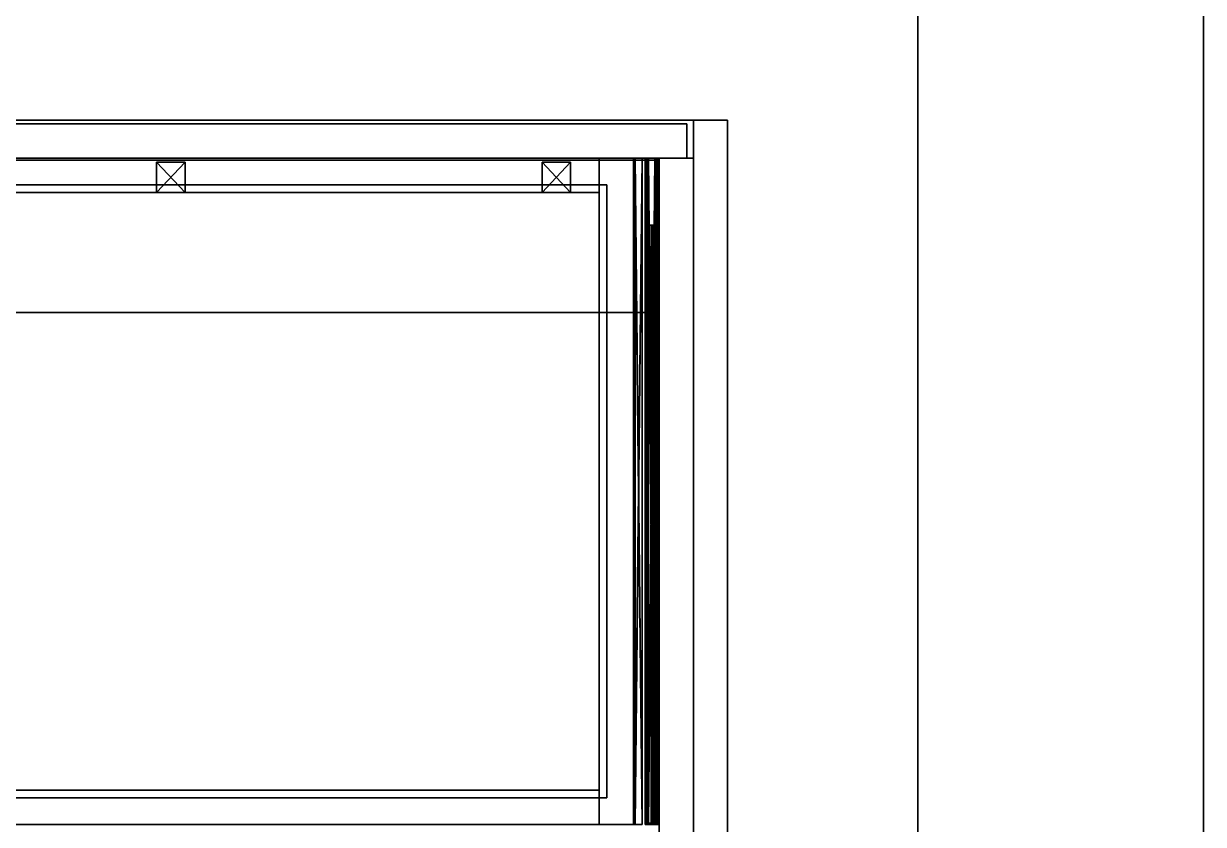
# Model space of a CAD drawing. Extents: x 0 to 4257, y -4384 to 0.
# Drawn here: x 3619 to 4239, y -4150 to -3729 of the extents above; entities that cross this region are included whole.
import ezdxf

# ---------------------------------------------------------------- set-up
doc = ezdxf.new("R2010")
doc.units = 0
for name, color, linetype in [('LAYER0', 7, 'CONTINUOUS'), ('LAYER1', 7, 'CONTINUOUS'), ('LAYER392', 7, 'CONTINUOUS'), ('LAYER410', 7, 'CONTINUOUS'), ('LAYER411', 7, 'CONTINUOUS'), ('LAYER413', 45, 'CONTINUOUS'), ('LAYER415', 45, 'CONTINUOUS'), ('LAYER416', 45, 'CONTINUOUS'), ('LAYER445', 7, 'CONTINUOUS'), ('LAYER448', 254, 'CONTINUOUS'), ('LAYER449', 7, 'CONTINUOUS'), ('LAYER450', 7, 'CONTINUOUS'), ('LAYER451', 7, 'CONTINUOUS'), ('LAYER452', 7, 'CONTINUOUS'), ('LAYER454', 253, 'CONTINUOUS'), ('LAYER456', 253, 'CONTINUOUS')]:
    doc.layers.add(name, color=color, linetype=linetype)

msp = doc.modelspace()

# ---------------------------------------------------------------- linework, layer by layer
at = {"layer": 'LAYER0'}
for points, invisible_edges in [([(0, -4366, 359), (609, -946, 359), (4239, -4366, 359), (0, -4366, 359)], 3), ([(4239, -4366, 364), (0, -946, 364), (0, -4366, 364), (4239, -4366, 364)], 1), ([(0, -946, 364), (4239, -4366, 364), (609, -946, 364), (0, -946, 364)], 3), ([(4239, -4366, 359), (609, -946, 359), (1784, -1454, 359), (4239, -4366, 359)], 7), ([(609, -946, 364), (4239, -4366, 364), (1784, -1454, 364), (609, -946, 364)], 7), ([(4239, -4366, 359), (1784, -1454, 359), (4239, -1454, 359), (4239, -4366, 359)], 1), ([(1784, -1454, 364), (4239, -4366, 364), (4239, -1454, 364), (1784, -1454, 364)], 1), ([(4239, -1454, 359), (4239, -4366, 364), (4239, -4366, 359), (4239, -1454, 359)], 1), ([(4239, -4366, 364), (4239, -1454, 359), (4239, -1454, 364), (4239, -4366, 364)], 1)]:
    msp.add_3dface(points, dxfattribs=dict(at, invisible_edges=invisible_edges))
at = {"layer": 'LAYER1'}
for points, invisible_edges in [([(4239, -4366, 364), (4089, -4216, 364), (4239, -1454, 364), (4239, -4366, 364)], 3), ([(4089, -1604, 364), (4239, -1454, 364), (4089, -4216, 364), (4089, -1604, 364)], 3), ([(4239, -4366, 2700), (4239, -3679, 2457), (4239, -1454, 2700), (4239, -4366, 2700)], 3), ([(4239, -3679, 1397), (4239, -4366, 364), (4239, -1454, 364), (4239, -3679, 1397)], 5), ([(4089, -4216, 364), (4089, -3679, 1397), (4089, -1604, 364), (4089, -4216, 364)], 3), ([(4089, -3679, 2457), (4089, -4216, 2700), (4089, -1604, 2700), (4089, -3679, 2457)], 5), ([(4089, -3679, 1397), (4089, -4216, 364), (4089, -3679, 2457), (4089, -3679, 1397)], 3), ([(4089, -4216, 2700), (4089, -3679, 2457), (4089, -4216, 364), (4089, -4216, 2700)], 3), ([(4239, -3679, 2457), (4239, -4366, 2700), (4239, -3679, 1397), (4239, -3679, 2457)], 3), ([(4239, -4366, 364), (4239, -3679, 1397), (4239, -4366, 2700), (4239, -4366, 364)], 3)]:
    msp.add_3dface(points, dxfattribs=dict(at, invisible_edges=invisible_edges))
at = {"layer": 'LAYER392', "invisible_edges": 1}
for points in [[(3953, -4180, 1145), (3953, -3800, 980), (3953, -4180, 980), (3953, -4180, 1145)], [(3953, -3800, 980), (3953, -4180, 1145), (3953, -3800, 1145), (3953, -3800, 980)], [(3971, -4180, 980), (3953, -3800, 980), (3971, -3800, 980), (3971, -4180, 980)], [(3953, -3800, 980), (3971, -4180, 980), (3953, -4180, 980), (3953, -3800, 980)], [(3971, -3800, 1145), (3953, -3800, 980), (3953, -3800, 1145), (3971, -3800, 1145)], [(3953, -3800, 980), (3971, -3800, 1145), (3971, -3800, 980), (3953, -3800, 980)], [(3953, -4180, 1145), (3971, -3800, 1145), (3953, -3800, 1145), (3953, -4180, 1145)], [(3971, -3800, 1145), (3953, -4180, 1145), (3971, -4180, 1145), (3971, -3800, 1145)], [(3971, -3800, 1145), (3971, -4180, 980), (3971, -3800, 980), (3971, -3800, 1145)], [(3971, -4180, 980), (3971, -3800, 1145), (3971, -4180, 1145), (3971, -4180, 980)]]:
    msp.add_3dface(points, dxfattribs=at)
at = {"layer": 'LAYER410', "invisible_edges": 1}
for points in [[(3325, -4180, 981), (3953, -3800, 981), (3953, -4180, 981), (3325, -4180, 981)], [(3953, -3800, 981), (3325, -4180, 981), (3325, -3800, 981), (3953, -3800, 981)], [(3325, -3800, 999), (3953, -3800, 981), (3325, -3800, 981), (3325, -3800, 999)], [(3953, -3800, 981), (3325, -3800, 999), (3953, -3800, 999), (3953, -3800, 981)], [(3325, -3800, 999), (3953, -4180, 999), (3953, -3800, 999), (3325, -3800, 999)], [(3953, -4180, 999), (3325, -3800, 999), (3325, -4180, 999), (3953, -4180, 999)], [(3953, -4180, 999), (3953, -3800, 981), (3953, -3800, 999), (3953, -4180, 999)], [(3953, -3800, 981), (3953, -4180, 999), (3953, -4180, 981), (3953, -3800, 981)]]:
    msp.add_3dface(points, dxfattribs=at)
at = {"layer": 'LAYER411', "invisible_edges": 1}
for points in [[(3325, -3881, 1126.5), (3953, -3801, 1126.5), (3953, -3881, 1126.5), (3325, -3881, 1126.5)], [(3953, -3801, 1126.5), (3325, -3881, 1126.5), (3325, -3801, 1126.5), (3953, -3801, 1126.5)], [(3325, -3801, 1144.5), (3953, -3801, 1126.5), (3325, -3801, 1126.5), (3325, -3801, 1144.5)], [(3953, -3801, 1126.5), (3325, -3801, 1144.5), (3953, -3801, 1144.5), (3953, -3801, 1126.5)], [(3325, -3801, 1144.5), (3953, -3881, 1144.5), (3953, -3801, 1144.5), (3325, -3801, 1144.5)], [(3953, -3881, 1144.5), (3325, -3801, 1144.5), (3325, -3881, 1144.5), (3953, -3881, 1144.5)], [(3953, -3881, 1144.5), (3953, -3801, 1126.5), (3953, -3801, 1144.5), (3953, -3881, 1144.5)], [(3953, -3801, 1126.5), (3953, -3881, 1144.5), (3953, -3881, 1126.5), (3953, -3801, 1126.5)], [(3953, -3881, 1144.5), (3325, -3881, 1126.5), (3953, -3881, 1126.5), (3953, -3881, 1144.5)], [(3325, -3881, 1126.5), (3953, -3881, 1144.5), (3325, -3881, 1144.5), (3325, -3881, 1126.5)]]:
    msp.add_3dface(points, dxfattribs=at)
at = {"layer": 'LAYER413', "invisible_edges": 1}
for points in [[(3310.5, -3782, 1142), (3967.5, -3782, 962), (3310.5, -3782, 962), (3310.5, -3782, 1142)], [(3967.5, -3782, 962), (3310.5, -3782, 1142), (3967.5, -3782, 1142), (3967.5, -3782, 962)], [(3310.5, -3800, 962), (3967.5, -3782, 962), (3967.5, -3800, 962), (3310.5, -3800, 962)], [(3967.5, -3782, 962), (3310.5, -3800, 962), (3310.5, -3782, 962), (3967.5, -3782, 962)], [(3310.5, -3782, 1142), (3967.5, -3800, 1142), (3967.5, -3782, 1142), (3310.5, -3782, 1142)], [(3967.5, -3800, 1142), (3310.5, -3782, 1142), (3310.5, -3800, 1142), (3967.5, -3800, 1142)], [(3967.5, -3800, 1142), (3967.5, -3782, 962), (3967.5, -3782, 1142), (3967.5, -3800, 1142)], [(3967.5, -3782, 962), (3967.5, -3800, 1142), (3967.5, -3800, 962), (3967.5, -3782, 962)], [(3967.5, -3800, 1142), (3310.5, -3800, 962), (3967.5, -3800, 962), (3967.5, -3800, 1142)], [(3310.5, -3800, 962), (3967.5, -3800, 1142), (3310.5, -3800, 1142), (3310.5, -3800, 962)]]:
    msp.add_3dface(points, dxfattribs=at)
at = {"layer": 'LAYER415', "invisible_edges": 1}
for points in [[(3971, -4180, 1145), (3971, -3780, 962), (3971, -4180, 962), (3971, -4180, 1145)], [(3971, -3780, 962), (3971, -4180, 1145), (3971, -3780, 1145), (3971, -3780, 962)], [(3989, -4180, 962), (3971, -3780, 962), (3989, -3780, 962), (3989, -4180, 962)], [(3971, -3780, 962), (3989, -4180, 962), (3971, -4180, 962), (3971, -3780, 962)], [(3989, -3780, 1145), (3971, -3780, 962), (3971, -3780, 1145), (3989, -3780, 1145)], [(3971, -3780, 962), (3989, -3780, 1145), (3989, -3780, 962), (3971, -3780, 962)], [(3971, -4180, 1145), (3989, -3780, 1145), (3971, -3780, 1145), (3971, -4180, 1145)], [(3989, -3780, 1145), (3971, -4180, 1145), (3989, -4180, 1145), (3989, -3780, 1145)], [(3989, -3780, 1145), (3989, -4180, 962), (3989, -3780, 962), (3989, -3780, 1145)], [(3989, -4180, 962), (3989, -3780, 1145), (3989, -4180, 1145), (3989, -4180, 962)]]:
    msp.add_3dface(points, dxfattribs=at)
at = {"layer": 'LAYER416', "invisible_edges": 1}
for points in [[(3288, -4180, 1145), (3989, -3780, 1145), (3989, -4180, 1145), (3288, -4180, 1145)], [(3989, -3780, 1145), (3288, -4180, 1145), (3288, -3780, 1145), (3989, -3780, 1145)], [(3288, -3780, 1163), (3989, -3780, 1145), (3288, -3780, 1145), (3288, -3780, 1163)], [(3989, -3780, 1145), (3288, -3780, 1163), (3989, -3780, 1163), (3989, -3780, 1145)], [(3288, -3780, 1163), (3989, -4180, 1163), (3989, -3780, 1163), (3288, -3780, 1163)], [(3989, -4180, 1163), (3288, -3780, 1163), (3288, -4180, 1163), (3989, -4180, 1163)], [(3989, -4180, 1163), (3989, -3780, 1145), (3989, -3780, 1163), (3989, -4180, 1163)], [(3989, -3780, 1145), (3989, -4180, 1163), (3989, -4180, 1145), (3989, -3780, 1145)]]:
    msp.add_3dface(points, dxfattribs=at)
at = {"layer": 'LAYER445', "invisible_edges": 1}
for points in [[(3921.5, -3800, 1105), (3921.5, -4150, 1005), (3921.5, -4150, 1105), (3921.5, -3800, 1105)], [(3921.5, -4150, 1005), (3921.5, -3800, 1105), (3921.5, -3800, 1005), (3921.5, -4150, 1005)], [(3939.5, -3800, 1005), (3921.5, -4150, 1005), (3921.5, -3800, 1005), (3939.5, -3800, 1005)], [(3921.5, -4150, 1005), (3939.5, -3800, 1005), (3939.5, -4150, 1005), (3921.5, -4150, 1005)], [(3921.5, -3800, 1105), (3939.5, -3800, 1005), (3921.5, -3800, 1005), (3921.5, -3800, 1105)], [(3939.5, -3800, 1005), (3921.5, -3800, 1105), (3939.5, -3800, 1105), (3939.5, -3800, 1005)], [(3939.5, -4150, 1105), (3921.5, -3800, 1105), (3921.5, -4150, 1105), (3939.5, -4150, 1105)], [(3921.5, -3800, 1105), (3939.5, -4150, 1105), (3939.5, -3800, 1105), (3921.5, -3800, 1105)], [(3939.5, -3800, 1005), (3939.5, -4150, 1105), (3939.5, -4150, 1005), (3939.5, -3800, 1005)], [(3939.5, -4150, 1105), (3939.5, -3800, 1005), (3939.5, -3800, 1105), (3939.5, -4150, 1105)]]:
    msp.add_3dface(points, dxfattribs=at)
at = {"layer": 'LAYER448'}
for points in [[(3939.55, -3800, 1065.7), (3939.55, -4150, 1065.7), (3939.75, -4150, 1066.26), (3939.55, -3800, 1065.7)], [(3939.55, -3800, 1065.7), (3939.75, -4150, 1066.26), (3939.75, -3800, 1066.26), (3939.55, -3800, 1065.7)], [(3939.75, -3800, 1043.26), (3939.75, -4150, 1043.26), (3939.55, -4150, 1043.81), (3939.75, -3800, 1043.26)], [(3939.75, -3800, 1043.26), (3939.55, -4150, 1043.81), (3939.55, -3800, 1043.81), (3939.75, -3800, 1043.26)], [(3939.55, -3800, 1065.7), (3939.55, -3800, 1043.81), (3939.55, -4150, 1043.81), (3939.55, -3800, 1065.7)], [(3939.55, -3800, 1065.7), (3939.55, -4150, 1043.81), (3939.55, -4150, 1065.7), (3939.55, -3800, 1065.7)], [(3939.75, -3800, 1066.26), (3939.75, -4150, 1066.26), (3940.23, -4150, 1066.5), (3939.75, -3800, 1066.26)], [(3939.75, -3800, 1066.26), (3940.23, -4150, 1066.5), (3940.23, -3800, 1066.5), (3939.75, -3800, 1066.26)], [(3940.23, -3800, 1043.02), (3940.23, -4150, 1043.02), (3939.75, -4150, 1043.26), (3940.23, -3800, 1043.02)], [(3940.23, -3800, 1043.02), (3939.75, -4150, 1043.26), (3939.75, -3800, 1043.26), (3940.23, -3800, 1043.02)], [(3944.05, -3800, 1066.5), (3940.23, -3800, 1066.5), (3940.23, -4150, 1066.5), (3944.05, -3800, 1066.5)], [(3944.05, -3800, 1066.5), (3940.23, -4150, 1066.5), (3944.05, -4150, 1066.5), (3944.05, -3800, 1066.5)], [(3940.23, -3800, 1043.02), (3944.05, -3800, 1043.02), (3944.05, -4150, 1043.02), (3940.23, -3800, 1043.02)], [(3940.23, -3800, 1043.02), (3944.05, -4150, 1043.02), (3940.23, -4150, 1043.02), (3940.23, -3800, 1043.02)], [(3940.44, -3800, 1065.47), (3944.05, -3800, 1065.47), (3944.05, -4150, 1065.47), (3940.44, -3800, 1065.47)], [(3940.44, -3800, 1065.47), (3944.05, -4150, 1065.47), (3940.44, -4150, 1065.47), (3940.44, -3800, 1065.47)], [(3940.44, -3800, 1044.06), (3940.44, -3800, 1065.47), (3940.44, -4150, 1065.47), (3940.44, -3800, 1044.06)], [(3940.44, -3800, 1044.06), (3940.44, -4150, 1065.47), (3940.44, -4150, 1044.06), (3940.44, -3800, 1044.06)], [(3944.05, -3800, 1044.06), (3940.44, -3800, 1044.06), (3940.44, -4150, 1044.06), (3944.05, -3800, 1044.06)], [(3944.05, -3800, 1044.06), (3940.44, -4150, 1044.06), (3944.05, -4150, 1044.06), (3944.05, -3800, 1044.06)], [(3944.05, -3800, 1065.47), (3944.05, -3800, 1066.5), (3944.05, -4150, 1066.5), (3944.05, -3800, 1065.47)], [(3944.05, -3800, 1065.47), (3944.05, -4150, 1066.5), (3944.05, -4150, 1065.47), (3944.05, -3800, 1065.47)], [(3944.05, -3800, 1043.02), (3944.05, -3800, 1044.06), (3944.05, -4150, 1044.06), (3944.05, -3800, 1043.02)], [(3944.05, -3800, 1043.02), (3944.05, -4150, 1044.06), (3944.05, -4150, 1043.02), (3944.05, -3800, 1043.02)]]:
    msp.add_3dface(points, dxfattribs=at)
at = {"layer": 'LAYER449'}
for points in [[(3946.22, -4149.99, 1080.85), (3946.22, -3800, 1080.85), (3945.69, -3800, 1079.3), (3946.22, -4149.99, 1080.85)], [(3946.22, -4149.99, 1080.85), (3945.69, -3800, 1079.3), (3945.69, -4149.99, 1079.3), (3946.22, -4149.99, 1080.85)], [(3945.69, -3800, 1079.3), (3945.69, -3800, 1076), (3945.69, -4149.99, 1076), (3945.69, -3800, 1079.3)], [(3945.69, -3800, 1079.3), (3945.69, -4149.99, 1076), (3945.69, -4149.99, 1079.3), (3945.69, -3800, 1079.3)], [(3945.69, -3800, 1076), (3946.59, -3800, 1076), (3946.59, -4149.99, 1076), (3945.69, -3800, 1076)], [(3945.69, -3800, 1076), (3946.59, -4149.99, 1076), (3945.69, -4149.99, 1076), (3945.69, -3800, 1076)], [(3946.59, -3800, 1040.9), (3945.69, -3800, 1040.9), (3945.69, -4149.99, 1040.9), (3946.59, -3800, 1040.9)], [(3946.59, -3800, 1040.9), (3945.69, -4149.99, 1040.9), (3946.59, -4149.99, 1040.9), (3946.59, -3800, 1040.9)], [(3945.69, -3800, 1040.9), (3945.69, -3800, 1038.7), (3945.69, -4149.99, 1038.7), (3945.69, -3800, 1040.9)], [(3945.69, -3800, 1040.9), (3945.69, -4149.99, 1038.7), (3945.69, -4149.99, 1040.9), (3945.69, -3800, 1040.9)], [(3945.69, -4149.99, 1038.7), (3945.69, -3800, 1038.7), (3946.22, -3800, 1037.14), (3945.69, -4149.99, 1038.7)], [(3945.69, -4149.99, 1038.7), (3946.22, -3800, 1037.14), (3946.22, -4149.99, 1037.14), (3945.69, -4149.99, 1038.7)], [(3946.22, -4149.99, 1080.85), (3945.69, -3800, 1079.3), (3946.22, -3800, 1080.85), (3946.22, -4149.99, 1080.85)], [(3945.69, -3800, 1079.3), (3945.69, -4149.99, 1076), (3945.69, -3800, 1076), (3945.69, -3800, 1079.3)], [(3945.69, -3800, 1076), (3946.59, -4149.99, 1076), (3946.59, -3800, 1076), (3945.69, -3800, 1076)], [(3945.69, -3800, 1079.3), (3945.69, -4149.99, 1079.3), (3945.69, -4149.99, 1076), (3945.69, -3800, 1079.3)], [(3946.22, -4149.99, 1080.85), (3945.69, -4149.99, 1079.3), (3945.69, -3800, 1079.3), (3946.22, -4149.99, 1080.85)], [(3945.69, -3800, 1076), (3945.69, -4149.99, 1076), (3946.59, -4149.99, 1076), (3945.69, -3800, 1076)], [(3945.69, -3800, 1040.9), (3945.69, -4149.99, 1040.9), (3945.69, -4149.99, 1038.7), (3945.69, -3800, 1040.9)], [(3945.69, -3800, 1040.9), (3945.69, -4149.99, 1038.7), (3945.69, -3800, 1038.7), (3945.69, -3800, 1040.9)], [(3946.59, -3800, 1040.9), (3945.69, -4149.99, 1040.9), (3945.69, -3800, 1040.9), (3946.59, -3800, 1040.9)], [(3946.59, -3800, 1040.9), (3946.59, -4149.99, 1040.9), (3945.69, -4149.99, 1040.9), (3946.59, -3800, 1040.9)], [(3945.69, -4149.99, 1038.7), (3946.22, -4149.99, 1037.14), (3946.22, -3800, 1037.14), (3945.69, -4149.99, 1038.7)], [(3945.69, -4149.99, 1038.7), (3946.22, -3800, 1037.14), (3945.69, -3800, 1038.7), (3945.69, -4149.99, 1038.7)], [(3947.48, -3800, 1081.5), (3946.22, -3800, 1080.85), (3946.22, -4149.99, 1080.85), (3947.48, -3800, 1081.5)], [(3947.48, -3800, 1081.5), (3946.22, -4149.99, 1080.85), (3947.48, -4149.99, 1081.5), (3947.48, -3800, 1081.5)], [(3946.22, -4149.99, 1037.14), (3946.22, -3800, 1037.14), (3947.48, -3800, 1036.5), (3946.22, -4149.99, 1037.14)], [(3946.22, -4149.99, 1037.14), (3947.48, -3800, 1036.5), (3947.48, -4149.99, 1036.5), (3946.22, -4149.99, 1037.14)], [(3947.48, -3800, 1081.5), (3946.22, -4149.99, 1080.85), (3946.22, -3800, 1080.85), (3947.48, -3800, 1081.5)], [(3947.48, -3800, 1081.5), (3947.48, -4149.99, 1081.5), (3946.22, -4149.99, 1080.85), (3947.48, -3800, 1081.5)], [(3946.22, -4149.99, 1037.14), (3947.48, -4149.99, 1036.5), (3947.48, -3800, 1036.5), (3946.22, -4149.99, 1037.14)], [(3946.22, -4149.99, 1037.14), (3947.48, -3800, 1036.5), (3946.22, -3800, 1037.14), (3946.22, -4149.99, 1037.14)], [(3946.59, -3800, 1076), (3946.59, -3800, 1079.3), (3946.59, -4149.99, 1079.3), (3946.59, -3800, 1076)], [(3946.59, -3800, 1076), (3946.59, -4149.99, 1079.3), (3946.59, -4149.99, 1076), (3946.59, -3800, 1076)], [(3946.85, -3800, 1080.08), (3946.85, -4149.99, 1080.08), (3946.59, -4149.99, 1079.3), (3946.85, -3800, 1080.08)], [(3946.85, -3800, 1080.08), (3946.59, -4149.99, 1079.3), (3946.59, -3800, 1079.3), (3946.85, -3800, 1080.08)], [(3946.59, -3800, 1038.7), (3946.59, -3800, 1040.9), (3946.59, -4149.99, 1040.9), (3946.59, -3800, 1038.7)], [(3946.59, -3800, 1038.7), (3946.59, -4149.99, 1040.9), (3946.59, -4149.99, 1038.7), (3946.59, -3800, 1038.7)], [(3946.59, -3800, 1038.7), (3946.59, -4149.99, 1038.7), (3946.85, -4149.99, 1037.92), (3946.59, -3800, 1038.7)], [(3946.59, -3800, 1038.7), (3946.85, -4149.99, 1037.92), (3946.85, -3800, 1037.92), (3946.59, -3800, 1038.7)], [(3946.85, -3800, 1080.08), (3946.59, -3800, 1079.3), (3946.59, -4149.99, 1079.3), (3946.85, -3800, 1080.08)], [(3946.59, -3800, 1076), (3946.59, -4149.99, 1079.3), (3946.59, -3800, 1079.3), (3946.59, -3800, 1076)], [(3946.59, -3800, 1038.7), (3946.59, -4149.99, 1040.9), (3946.59, -3800, 1040.9), (3946.59, -3800, 1038.7)], [(3946.59, -3800, 1038.7), (3946.85, -3800, 1037.92), (3946.85, -4149.99, 1037.92), (3946.59, -3800, 1038.7)], [(3946.59, -3800, 1038.7), (3946.59, -4149.99, 1038.7), (3946.59, -4149.99, 1040.9), (3946.59, -3800, 1038.7)], [(3946.59, -3800, 1038.7), (3946.85, -4149.99, 1037.92), (3946.59, -4149.99, 1038.7), (3946.59, -3800, 1038.7)], [(3946.59, -3800, 1076), (3946.59, -4149.99, 1076), (3946.59, -4149.99, 1079.3), (3946.59, -3800, 1076)], [(3946.85, -3800, 1080.08), (3946.59, -4149.99, 1079.3), (3946.85, -4149.99, 1080.08), (3946.85, -3800, 1080.08)], [(3947.48, -3800, 1080.4), (3947.48, -4149.99, 1080.4), (3946.85, -4149.99, 1080.08), (3947.48, -3800, 1080.4)], [(3947.48, -3800, 1080.4), (3946.85, -4149.99, 1080.08), (3946.85, -3800, 1080.08), (3947.48, -3800, 1080.4)], [(3946.85, -3800, 1037.92), (3946.85, -4149.99, 1037.92), (3947.48, -4149.99, 1037.6), (3946.85, -3800, 1037.92)], [(3946.85, -3800, 1037.92), (3947.48, -4149.99, 1037.6), (3947.48, -3800, 1037.6), (3946.85, -3800, 1037.92)], [(3947.48, -3800, 1080.4), (3946.85, -3800, 1080.08), (3946.85, -4149.99, 1080.08), (3947.48, -3800, 1080.4)], [(3946.85, -3800, 1037.92), (3947.48, -3800, 1037.6), (3947.48, -4149.99, 1037.6), (3946.85, -3800, 1037.92)], [(3946.85, -3800, 1037.92), (3947.48, -4149.99, 1037.6), (3946.85, -4149.99, 1037.92), (3946.85, -3800, 1037.92)], [(3947.48, -3800, 1080.4), (3946.85, -4149.99, 1080.08), (3947.48, -4149.99, 1080.4), (3947.48, -3800, 1080.4)], [(3950.7, -3800, 1081.5), (3947.48, -3800, 1081.5), (3947.48, -4149.99, 1081.5), (3950.7, -3800, 1081.5)], [(3950.7, -3800, 1081.5), (3947.48, -4149.99, 1081.5), (3950.7, -4149.99, 1081.5), (3950.7, -3800, 1081.5)], [(3947.48, -3800, 1080.4), (3950.7, -3800, 1080.4), (3950.7, -4149.99, 1080.4), (3947.48, -3800, 1080.4)], [(3947.48, -3800, 1080.4), (3950.7, -4149.99, 1080.4), (3947.48, -4149.99, 1080.4), (3947.48, -3800, 1080.4)], [(3947.48, -3800, 1036.5), (3950.7, -3800, 1036.5), (3950.7, -4149.99, 1036.5), (3947.48, -3800, 1036.5)], [(3947.48, -3800, 1036.5), (3950.7, -4149.99, 1036.5), (3947.48, -4149.99, 1036.5), (3947.48, -3800, 1036.5)], [(3950.7, -3800, 1037.6), (3947.48, -3800, 1037.6), (3947.48, -4149.99, 1037.6), (3950.7, -3800, 1037.6)], [(3950.7, -3800, 1037.6), (3947.48, -4149.99, 1037.6), (3950.7, -4149.99, 1037.6), (3950.7, -3800, 1037.6)], [(3947.48, -3800, 1080.4), (3950.7, -4149.99, 1080.4), (3950.7, -3800, 1080.4), (3947.48, -3800, 1080.4)], [(3950.7, -3800, 1081.5), (3947.48, -4149.99, 1081.5), (3947.48, -3800, 1081.5), (3950.7, -3800, 1081.5)], [(3950.7, -3800, 1081.5), (3950.7, -4149.99, 1081.5), (3947.48, -4149.99, 1081.5), (3950.7, -3800, 1081.5)], [(3947.48, -3800, 1080.4), (3947.48, -4149.99, 1080.4), (3950.7, -4149.99, 1080.4), (3947.48, -3800, 1080.4)], [(3947.48, -3800, 1036.5), (3950.7, -4149.99, 1036.5), (3950.7, -3800, 1036.5), (3947.48, -3800, 1036.5)], [(3947.48, -3800, 1036.5), (3947.48, -4149.99, 1036.5), (3950.7, -4149.99, 1036.5), (3947.48, -3800, 1036.5)], [(3950.7, -3800, 1037.6), (3950.7, -4149.99, 1037.6), (3947.48, -4149.99, 1037.6), (3950.7, -3800, 1037.6)], [(3950.7, -3800, 1037.6), (3947.48, -4149.99, 1037.6), (3947.48, -3800, 1037.6), (3950.7, -3800, 1037.6)], [(3951.97, -4149.99, 1080.85), (3951.97, -3800, 1080.85), (3950.7, -3800, 1081.5), (3951.97, -4149.99, 1080.85)], [(3951.97, -4149.99, 1080.85), (3950.7, -3800, 1081.5), (3950.7, -4149.99, 1081.5), (3951.97, -4149.99, 1080.85)], [(3951.34, -3800, 1080.08), (3951.34, -4149.99, 1080.08), (3950.7, -4149.99, 1080.4), (3951.34, -3800, 1080.08)], [(3951.34, -3800, 1080.08), (3950.7, -4149.99, 1080.4), (3950.7, -3800, 1080.4), (3951.34, -3800, 1080.08)], [(3950.7, -4149.99, 1036.5), (3950.7, -3800, 1036.5), (3951.97, -3800, 1037.14), (3950.7, -4149.99, 1036.5)], [(3950.7, -4149.99, 1036.5), (3951.97, -3800, 1037.14), (3951.97, -4149.99, 1037.14), (3950.7, -4149.99, 1036.5)], [(3951.34, -3800, 1037.92), (3950.7, -3800, 1037.6), (3950.7, -4149.99, 1037.6), (3951.34, -3800, 1037.92)], [(3951.34, -3800, 1037.92), (3950.7, -4149.99, 1037.6), (3951.34, -4149.99, 1037.92), (3951.34, -3800, 1037.92)], [(3951.34, -3800, 1080.08), (3950.7, -3800, 1080.4), (3950.7, -4149.99, 1080.4), (3951.34, -3800, 1080.08)], [(3951.97, -4149.99, 1080.85), (3950.7, -4149.99, 1081.5), (3950.7, -3800, 1081.5), (3951.97, -4149.99, 1080.85)], [(3951.97, -4149.99, 1080.85), (3950.7, -3800, 1081.5), (3951.97, -3800, 1080.85), (3951.97, -4149.99, 1080.85)], [(3951.34, -3800, 1080.08), (3950.7, -4149.99, 1080.4), (3951.34, -4149.99, 1080.08), (3951.34, -3800, 1080.08)], [(3950.7, -4149.99, 1036.5), (3951.97, -3800, 1037.14), (3950.7, -3800, 1036.5), (3950.7, -4149.99, 1036.5)], [(3950.7, -4149.99, 1036.5), (3951.97, -4149.99, 1037.14), (3951.97, -3800, 1037.14), (3950.7, -4149.99, 1036.5)], [(3951.34, -3800, 1037.92), (3950.7, -4149.99, 1037.6), (3950.7, -3800, 1037.6), (3951.34, -3800, 1037.92)], [(3951.34, -3800, 1037.92), (3951.34, -4149.99, 1037.92), (3950.7, -4149.99, 1037.6), (3951.34, -3800, 1037.92)], [(3951.59, -3800, 1079.3), (3951.59, -4149.99, 1079.3), (3951.34, -4149.99, 1080.08), (3951.59, -3800, 1079.3)], [(3951.59, -3800, 1079.3), (3951.34, -4149.99, 1080.08), (3951.34, -3800, 1080.08), (3951.59, -3800, 1079.3)], [(3951.34, -3800, 1037.92), (3951.34, -4149.99, 1037.92), (3951.59, -4149.99, 1038.7), (3951.34, -3800, 1037.92)], [(3951.34, -3800, 1037.92), (3951.59, -4149.99, 1038.7), (3951.59, -3800, 1038.7), (3951.34, -3800, 1037.92)], [(3951.59, -3800, 1079.3), (3951.34, -3800, 1080.08), (3951.34, -4149.99, 1080.08), (3951.59, -3800, 1079.3)], [(3951.59, -3800, 1079.3), (3951.34, -4149.99, 1080.08), (3951.59, -4149.99, 1079.3), (3951.59, -3800, 1079.3)], [(3951.34, -3800, 1037.92), (3951.59, -3800, 1038.7), (3951.59, -4149.99, 1038.7), (3951.34, -3800, 1037.92)], [(3951.34, -3800, 1037.92), (3951.59, -4149.99, 1038.7), (3951.34, -4149.99, 1037.92), (3951.34, -3800, 1037.92)], [(3951.59, -3800, 1079.3), (3951.59, -3800, 1038.7), (3951.59, -4149.99, 1038.7), (3951.59, -3800, 1079.3)], [(3951.59, -3800, 1079.3), (3951.59, -4149.99, 1038.7), (3951.59, -4149.99, 1079.3), (3951.59, -3800, 1079.3)], [(3951.59, -3800, 1079.3), (3951.59, -4149.99, 1038.7), (3951.59, -3800, 1038.7), (3951.59, -3800, 1079.3)], [(3951.59, -3800, 1079.3), (3951.59, -4149.99, 1079.3), (3951.59, -4149.99, 1038.7), (3951.59, -3800, 1079.3)], [(3952.5, -4149.99, 1079.3), (3952.5, -3800, 1079.3), (3951.97, -3800, 1080.85), (3952.5, -4149.99, 1079.3)], [(3952.5, -4149.99, 1079.3), (3951.97, -3800, 1080.85), (3951.97, -4149.99, 1080.85), (3952.5, -4149.99, 1079.3)], [(3951.97, -4149.99, 1037.14), (3951.97, -3800, 1037.14), (3952.5, -3800, 1038.7), (3951.97, -4149.99, 1037.14)], [(3951.97, -4149.99, 1037.14), (3952.5, -3800, 1038.7), (3952.5, -4149.99, 1038.7), (3951.97, -4149.99, 1037.14)], [(3952.5, -4149.99, 1079.3), (3951.97, -3800, 1080.85), (3952.5, -3800, 1079.3), (3952.5, -4149.99, 1079.3)], [(3952.5, -4149.99, 1079.3), (3951.97, -4149.99, 1080.85), (3951.97, -3800, 1080.85), (3952.5, -4149.99, 1079.3)], [(3951.97, -4149.99, 1037.14), (3952.5, -4149.99, 1038.7), (3952.5, -3800, 1038.7), (3951.97, -4149.99, 1037.14)], [(3951.97, -4149.99, 1037.14), (3952.5, -3800, 1038.7), (3951.97, -3800, 1037.14), (3951.97, -4149.99, 1037.14)], [(3952.5, -3800, 1038.7), (3952.5, -3800, 1079.3), (3952.5, -4149.99, 1079.3), (3952.5, -3800, 1038.7)], [(3952.5, -3800, 1038.7), (3952.5, -4149.99, 1079.3), (3952.5, -4149.99, 1038.7), (3952.5, -3800, 1038.7)], [(3952.5, -3800, 1038.7), (3952.5, -4149.99, 1079.3), (3952.5, -3800, 1079.3), (3952.5, -3800, 1038.7)], [(3952.5, -3800, 1038.7), (3952.5, -4149.99, 1038.7), (3952.5, -4149.99, 1079.3), (3952.5, -3800, 1038.7)], [(3950.01, -4149.34, 1067.3), (3950.01, -3835.16, 1067.3), (3947.47, -3835.16, 1066.9), (3950.01, -4149.34, 1067.3)], [(3950.01, -4149.34, 1067.3), (3947.47, -3835.16, 1066.9), (3947.47, -4149.34, 1066.9), (3950.01, -4149.34, 1067.3)], [(3947.47, -4149.34, 1066.9), (3947.47, -3835.16, 1066.9), (3947.53, -3835.16, 1065.87), (3947.47, -4149.34, 1066.9)], [(3947.47, -4149.34, 1066.9), (3947.53, -3835.16, 1065.87), (3947.53, -4149.34, 1065.87), (3947.47, -4149.34, 1066.9)], [(3947.53, -4149.34, 1041.72), (3947.53, -3835.16, 1041.72), (3947.47, -3835.16, 1040.69), (3947.53, -4149.34, 1041.72)], [(3947.53, -4149.34, 1041.72), (3947.47, -3835.16, 1040.69), (3947.47, -4149.34, 1040.69), (3947.53, -4149.34, 1041.72)], [(3947.47, -4149.34, 1040.69), (3947.47, -3835.16, 1040.69), (3950.01, -3835.16, 1040.29), (3947.47, -4149.34, 1040.69)], [(3947.47, -4149.34, 1040.69), (3950.01, -3835.16, 1040.29), (3950.01, -4149.34, 1040.29), (3947.47, -4149.34, 1040.69)], [(3950.01, -4149.34, 1067.3), (3947.47, -3835.16, 1066.9), (3950.01, -3835.16, 1067.3), (3950.01, -4149.34, 1067.3)], [(3947.47, -4149.34, 1066.9), (3947.53, -3835.16, 1065.87), (3947.47, -3835.16, 1066.9), (3947.47, -4149.34, 1066.9)], [(3947.47, -4149.34, 1040.69), (3950.01, -3835.16, 1040.29), (3947.47, -3835.16, 1040.69), (3947.47, -4149.34, 1040.69)], [(3947.53, -4149.34, 1041.72), (3947.47, -3835.16, 1040.69), (3947.53, -3835.16, 1041.72), (3947.53, -4149.34, 1041.72)], [(3950.01, -4149.34, 1067.3), (3947.47, -4149.34, 1066.9), (3947.47, -3835.16, 1066.9), (3950.01, -4149.34, 1067.3)], [(3947.47, -4149.34, 1066.9), (3947.53, -4149.34, 1065.87), (3947.53, -3835.16, 1065.87), (3947.47, -4149.34, 1066.9)], [(3947.47, -4149.34, 1040.69), (3950.01, -4149.34, 1040.29), (3950.01, -3835.16, 1040.29), (3947.47, -4149.34, 1040.69)], [(3947.53, -4149.34, 1041.72), (3947.47, -4149.34, 1040.69), (3947.47, -3835.16, 1040.69), (3947.53, -4149.34, 1041.72)], [(3947.53, -4149.34, 1065.87), (3947.53, -3835.16, 1065.87), (3950.03, -3835.16, 1066.26), (3947.53, -4149.34, 1065.87)], [(3947.53, -4149.34, 1065.87), (3950.03, -3835.16, 1066.26), (3950.03, -4149.34, 1066.26), (3947.53, -4149.34, 1065.87)], [(3950.07, -4149.34, 1041.33), (3950.07, -3835.16, 1041.33), (3947.53, -3835.16, 1041.72), (3950.07, -4149.34, 1041.33)], [(3950.07, -4149.34, 1041.33), (3947.53, -3835.16, 1041.72), (3947.53, -4149.34, 1041.72), (3950.07, -4149.34, 1041.33)], [(3947.53, -4149.34, 1065.87), (3950.03, -3835.16, 1066.26), (3947.53, -3835.16, 1065.87), (3947.53, -4149.34, 1065.87)], [(3950.07, -4149.34, 1041.33), (3947.53, -3835.16, 1041.72), (3950.07, -3835.16, 1041.33), (3950.07, -4149.34, 1041.33)], [(3947.53, -4149.34, 1065.87), (3950.03, -4149.34, 1066.26), (3950.03, -3835.16, 1066.26), (3947.53, -4149.34, 1065.87)], [(3950.07, -4149.34, 1041.33), (3947.53, -4149.34, 1041.72), (3947.53, -3835.16, 1041.72), (3950.07, -4149.34, 1041.33)], [(3949.16, -4149.34, 1054.62), (3949.16, -3835.16, 1054.62), (3948.77, -3835.16, 1053.15), (3949.16, -4149.34, 1054.62)], [(3949.16, -4149.34, 1054.62), (3948.77, -3835.16, 1053.15), (3948.77, -4149.34, 1053.15), (3949.16, -4149.34, 1054.62)], [(3948.77, -4149.34, 1047.28), (3948.77, -4149.34, 1053.15), (3948.77, -3835.16, 1053.15), (3948.77, -4149.34, 1047.28)], [(3948.77, -4149.34, 1047.28), (3948.77, -3835.16, 1053.15), (3948.77, -3835.16, 1047.28), (3948.77, -4149.34, 1047.28)], [(3948.77, -4149.34, 1047.28), (3948.77, -3835.16, 1047.28), (3949.16, -3835.16, 1045.82), (3948.77, -4149.34, 1047.28)], [(3948.77, -4149.34, 1047.28), (3949.16, -3835.16, 1045.82), (3949.16, -4149.34, 1045.82), (3948.77, -4149.34, 1047.28)], [(3949.16, -4149.34, 1054.62), (3948.77, -3835.16, 1053.15), (3949.16, -3835.16, 1054.62), (3949.16, -4149.34, 1054.62)], [(3948.77, -4149.34, 1047.28), (3948.77, -3835.16, 1047.28), (3948.77, -3835.16, 1053.15), (3948.77, -4149.34, 1047.28)], [(3948.77, -4149.34, 1047.28), (3949.16, -3835.16, 1045.82), (3948.77, -3835.16, 1047.28), (3948.77, -4149.34, 1047.28)], [(3948.77, -4149.34, 1047.28), (3948.77, -3835.16, 1053.15), (3948.77, -4149.34, 1053.15), (3948.77, -4149.34, 1047.28)], [(3949.16, -4149.34, 1054.62), (3948.77, -4149.34, 1053.15), (3948.77, -3835.16, 1053.15), (3949.16, -4149.34, 1054.62)], [(3948.77, -4149.34, 1047.28), (3949.16, -4149.34, 1045.82), (3949.16, -3835.16, 1045.82), (3948.77, -4149.34, 1047.28)], [(3950.2, -4149.34, 1063.18), (3950.2, -3835.16, 1063.18), (3949.16, -3835.16, 1054.62), (3950.2, -4149.34, 1063.18)], [(3950.2, -4149.34, 1063.18), (3949.16, -3835.16, 1054.62), (3949.16, -4149.34, 1054.62), (3950.2, -4149.34, 1063.18)], [(3949.16, -4149.34, 1045.82), (3949.16, -3835.16, 1045.82), (3950.2, -3835.16, 1044.85), (3949.16, -4149.34, 1045.82)], [(3949.16, -4149.34, 1045.82), (3950.2, -3835.16, 1044.85), (3950.2, -4149.34, 1044.85), (3949.16, -4149.34, 1045.82)], [(3950.2, -4149.34, 1063.18), (3949.16, -3835.16, 1054.62), (3950.2, -3835.16, 1063.18), (3950.2, -4149.34, 1063.18)], [(3949.16, -4149.34, 1045.82), (3950.2, -3835.16, 1044.85), (3949.16, -3835.16, 1045.82), (3949.16, -4149.34, 1045.82)], [(3950.2, -4149.34, 1063.18), (3949.16, -4149.34, 1054.62), (3949.16, -3835.16, 1054.62), (3950.2, -4149.34, 1063.18)], [(3949.16, -4149.34, 1045.82), (3950.2, -4149.34, 1044.85), (3950.2, -3835.16, 1044.85), (3949.16, -4149.34, 1045.82)], [(3949.67, -3835.16, 1047.28), (3949.67, -4149.34, 1047.28), (3949.9, -4149.34, 1046.39), (3949.67, -3835.16, 1047.28)], [(3949.67, -3835.16, 1047.28), (3949.9, -4149.34, 1046.39), (3949.9, -3835.16, 1046.39), (3949.67, -3835.16, 1047.28)], [(3949.67, -4149.34, 1053.15), (3949.67, -4149.34, 1047.28), (3949.67, -3835.16, 1047.28), (3949.67, -4149.34, 1053.15)], [(3949.67, -4149.34, 1053.15), (3949.67, -3835.16, 1047.28), (3949.67, -3835.16, 1053.15), (3949.67, -4149.34, 1053.15)], [(3949.9, -3835.16, 1054.04), (3949.9, -4149.34, 1054.04), (3949.67, -4149.34, 1053.15), (3949.9, -3835.16, 1054.04)], [(3949.9, -3835.16, 1054.04), (3949.67, -4149.34, 1053.15), (3949.67, -3835.16, 1053.15), (3949.9, -3835.16, 1054.04)], [(3949.9, -3835.16, 1054.04), (3949.67, -3835.16, 1053.15), (3949.67, -4149.34, 1053.15), (3949.9, -3835.16, 1054.04)], [(3949.67, -4149.34, 1053.15), (3949.67, -3835.16, 1053.15), (3949.67, -3835.16, 1047.28), (3949.67, -4149.34, 1053.15)], [(3949.67, -3835.16, 1047.28), (3949.9, -3835.16, 1046.39), (3949.9, -4149.34, 1046.39), (3949.67, -3835.16, 1047.28)], [(3949.67, -4149.34, 1053.15), (3949.67, -3835.16, 1047.28), (3949.67, -4149.34, 1047.28), (3949.67, -4149.34, 1053.15)], [(3949.67, -3835.16, 1047.28), (3949.9, -4149.34, 1046.39), (3949.67, -4149.34, 1047.28), (3949.67, -3835.16, 1047.28)], [(3949.9, -3835.16, 1054.04), (3949.67, -4149.34, 1053.15), (3949.9, -4149.34, 1054.04), (3949.9, -3835.16, 1054.04)], [(3949.9, -3835.16, 1046.39), (3949.9, -4149.34, 1046.39), (3950.53, -4149.34, 1045.81), (3949.9, -3835.16, 1046.39)], [(3949.9, -3835.16, 1046.39), (3950.53, -4149.34, 1045.81), (3950.53, -3835.16, 1045.81), (3949.9, -3835.16, 1046.39)], [(3950.53, -3835.16, 1054.63), (3950.53, -4149.34, 1054.63), (3949.9, -4149.34, 1054.04), (3950.53, -3835.16, 1054.63)], [(3950.53, -3835.16, 1054.63), (3949.9, -4149.34, 1054.04), (3949.9, -3835.16, 1054.04), (3950.53, -3835.16, 1054.63)], [(3950.53, -3835.16, 1054.63), (3949.9, -3835.16, 1054.04), (3949.9, -4149.34, 1054.04), (3950.53, -3835.16, 1054.63)], [(3949.9, -3835.16, 1046.39), (3950.53, -3835.16, 1045.81), (3950.53, -4149.34, 1045.81), (3949.9, -3835.16, 1046.39)], [(3950.53, -3835.16, 1054.63), (3949.9, -4149.34, 1054.04), (3950.53, -4149.34, 1054.63), (3950.53, -3835.16, 1054.63)], [(3949.9, -3835.16, 1046.39), (3950.53, -4149.34, 1045.81), (3949.9, -4149.34, 1046.39), (3949.9, -3835.16, 1046.39)], [(3951.03, -4149.34, 1040.73), (3950.01, -4149.34, 1040.29), (3950.01, -3835.16, 1040.29), (3951.03, -4149.34, 1040.73)], [(3951.03, -4149.34, 1040.73), (3950.01, -3835.16, 1040.29), (3951.03, -3835.16, 1040.73), (3951.03, -4149.34, 1040.73)], [(3951, -4149.34, 1066.83), (3951, -3835.16, 1066.83), (3950.01, -3835.16, 1067.3), (3951, -4149.34, 1066.83)], [(3951, -4149.34, 1066.83), (3950.01, -3835.16, 1067.3), (3950.01, -4149.34, 1067.3), (3951, -4149.34, 1066.83)], [(3951, -4149.34, 1066.83), (3950.01, -3835.16, 1067.3), (3951, -3835.16, 1066.83), (3951, -4149.34, 1066.83)], [(3951.03, -4149.34, 1040.73), (3951.03, -3835.16, 1040.73), (3950.01, -3835.16, 1040.29), (3951.03, -4149.34, 1040.73)], [(3951, -4149.34, 1066.83), (3950.01, -4149.34, 1067.3), (3950.01, -3835.16, 1067.3), (3951, -4149.34, 1066.83)], [(3951.03, -4149.34, 1040.73), (3950.01, -3835.16, 1040.29), (3950.01, -4149.34, 1040.29), (3951.03, -4149.34, 1040.73)], [(3950.37, -4149.34, 1066.09), (3950.03, -4149.34, 1066.26), (3950.03, -3835.16, 1066.26), (3950.37, -4149.34, 1066.09)], [(3950.37, -4149.34, 1066.09), (3950.03, -3835.16, 1066.26), (3950.37, -3835.16, 1066.09), (3950.37, -4149.34, 1066.09)], [(3950.37, -4149.34, 1066.09), (3950.37, -3835.16, 1066.09), (3950.03, -3835.16, 1066.26), (3950.37, -4149.34, 1066.09)], [(3950.37, -4149.34, 1066.09), (3950.03, -3835.16, 1066.26), (3950.03, -4149.34, 1066.26), (3950.37, -4149.34, 1066.09)], [(3950.07, -3835.16, 1041.33), (3950.07, -4149.34, 1041.33), (3950.4, -4149.34, 1041.47), (3950.07, -3835.16, 1041.33)], [(3950.07, -3835.16, 1041.33), (3950.4, -4149.34, 1041.47), (3950.4, -3835.16, 1041.47), (3950.07, -3835.16, 1041.33)], [(3950.07, -3835.16, 1041.33), (3950.4, -3835.16, 1041.47), (3950.4, -4149.34, 1041.47), (3950.07, -3835.16, 1041.33)], [(3950.07, -3835.16, 1041.33), (3950.4, -4149.34, 1041.47), (3950.07, -4149.34, 1041.33), (3950.07, -3835.16, 1041.33)], [(3950.2, -3835.16, 1063.18), (3950.2, -4149.34, 1063.18), (3950.42, -4149.34, 1063.39), (3950.2, -3835.16, 1063.18)], [(3950.2, -3835.16, 1063.18), (3950.42, -4149.34, 1063.39), (3950.42, -3835.16, 1063.39), (3950.2, -3835.16, 1063.18)], [(3950.42, -4149.34, 1044.65), (3950.2, -4149.34, 1044.85), (3950.2, -3835.16, 1044.85), (3950.42, -4149.34, 1044.65)], [(3950.42, -4149.34, 1044.65), (3950.2, -3835.16, 1044.85), (3950.42, -3835.16, 1044.65), (3950.42, -4149.34, 1044.65)], [(3950.2, -3835.16, 1063.18), (3950.42, -3835.16, 1063.39), (3950.42, -4149.34, 1063.39), (3950.2, -3835.16, 1063.18)], [(3950.42, -4149.34, 1044.65), (3950.42, -3835.16, 1044.65), (3950.2, -3835.16, 1044.85), (3950.42, -4149.34, 1044.65)], [(3950.2, -3835.16, 1063.18), (3950.42, -4149.34, 1063.39), (3950.2, -4149.34, 1063.18), (3950.2, -3835.16, 1063.18)], [(3950.42, -4149.34, 1044.65), (3950.2, -3835.16, 1044.85), (3950.2, -4149.34, 1044.85), (3950.42, -4149.34, 1044.65)], [(3950.51, -3835.16, 1065.7), (3950.51, -4149.34, 1065.7), (3950.37, -4149.34, 1066.09), (3950.51, -3835.16, 1065.7)], [(3950.51, -3835.16, 1065.7), (3950.37, -4149.34, 1066.09), (3950.37, -3835.16, 1066.09), (3950.51, -3835.16, 1065.7)], [(3950.51, -3835.16, 1065.7), (3950.37, -3835.16, 1066.09), (3950.37, -4149.34, 1066.09), (3950.51, -3835.16, 1065.7)], [(3950.51, -3835.16, 1065.7), (3950.37, -4149.34, 1066.09), (3950.51, -4149.34, 1065.7), (3950.51, -3835.16, 1065.7)], [(3950.4, -4149.34, 1041.47), (3950.51, -4149.34, 1041.85), (3950.51, -3835.16, 1041.85), (3950.4, -4149.34, 1041.47)], [(3950.4, -4149.34, 1041.47), (3950.51, -3835.16, 1041.85), (3950.4, -3835.16, 1041.47), (3950.4, -4149.34, 1041.47)], [(3950.4, -4149.34, 1041.47), (3950.4, -3835.16, 1041.47), (3950.51, -3835.16, 1041.85), (3950.4, -4149.34, 1041.47)], [(3950.4, -4149.34, 1041.47), (3950.51, -3835.16, 1041.85), (3950.51, -4149.34, 1041.85), (3950.4, -4149.34, 1041.47)], [(3950.42, -3835.16, 1063.39), (3950.42, -4149.34, 1063.39), (3950.51, -4149.34, 1063.7), (3950.42, -3835.16, 1063.39)], [(3950.42, -3835.16, 1063.39), (3950.51, -4149.34, 1063.7), (3950.51, -3835.16, 1063.7), (3950.42, -3835.16, 1063.39)], [(3950.51, -3835.16, 1044.34), (3950.51, -4149.34, 1044.34), (3950.42, -4149.34, 1044.65), (3950.51, -3835.16, 1044.34)], [(3950.51, -3835.16, 1044.34), (3950.42, -4149.34, 1044.65), (3950.42, -3835.16, 1044.65), (3950.51, -3835.16, 1044.34)], [(3950.42, -3835.16, 1063.39), (3950.51, -3835.16, 1063.7), (3950.51, -4149.34, 1063.7), (3950.42, -3835.16, 1063.39)], [(3950.51, -3835.16, 1044.34), (3950.42, -3835.16, 1044.65), (3950.42, -4149.34, 1044.65), (3950.51, -3835.16, 1044.34)], [(3950.42, -3835.16, 1063.39), (3950.51, -4149.34, 1063.7), (3950.42, -4149.34, 1063.39), (3950.42, -3835.16, 1063.39)], [(3950.51, -3835.16, 1044.34), (3950.42, -4149.34, 1044.65), (3950.51, -4149.34, 1044.34), (3950.51, -3835.16, 1044.34)], [(3950.51, -4149.34, 1063.7), (3950.51, -4149.34, 1065.7), (3950.51, -3835.16, 1065.7), (3950.51, -4149.34, 1063.7)], [(3950.51, -4149.34, 1063.7), (3950.51, -3835.16, 1065.7), (3950.51, -3835.16, 1063.7), (3950.51, -4149.34, 1063.7)], [(3950.51, -4149.34, 1041.85), (3950.51, -4149.34, 1044.34), (3950.51, -3835.16, 1044.34), (3950.51, -4149.34, 1041.85)], [(3950.51, -4149.34, 1041.85), (3950.51, -3835.16, 1044.34), (3950.51, -3835.16, 1041.85), (3950.51, -4149.34, 1041.85)], [(3950.51, -4149.34, 1063.7), (3950.51, -3835.16, 1063.7), (3950.51, -3835.16, 1065.7), (3950.51, -4149.34, 1063.7)], [(3950.51, -4149.34, 1041.85), (3950.51, -3835.16, 1041.85), (3950.51, -3835.16, 1044.34), (3950.51, -4149.34, 1041.85)], [(3950.51, -4149.34, 1063.7), (3950.51, -3835.16, 1065.7), (3950.51, -4149.34, 1065.7), (3950.51, -4149.34, 1063.7)], [(3950.51, -4149.34, 1041.85), (3950.51, -3835.16, 1044.34), (3950.51, -4149.34, 1044.34), (3950.51, -4149.34, 1041.85)], [(3951.17, -4149.34, 1045.23), (3951.17, -3835.16, 1045.23), (3950.53, -3835.16, 1045.81), (3951.17, -4149.34, 1045.23)], [(3951.17, -4149.34, 1045.23), (3950.53, -3835.16, 1045.81), (3950.53, -4149.34, 1045.81), (3951.17, -4149.34, 1045.23)], [(3950.53, -4149.34, 1054.63), (3950.53, -3835.16, 1054.63), (3951.17, -3835.16, 1062.81), (3950.53, -4149.34, 1054.63)], [(3950.53, -4149.34, 1054.63), (3951.17, -3835.16, 1062.81), (3951.17, -4149.34, 1062.81), (3950.53, -4149.34, 1054.63)], [(3950.53, -4149.34, 1054.63), (3951.17, -3835.16, 1062.81), (3950.53, -3835.16, 1054.63), (3950.53, -4149.34, 1054.63)], [(3951.17, -4149.34, 1045.23), (3950.53, -3835.16, 1045.81), (3951.17, -3835.16, 1045.23), (3951.17, -4149.34, 1045.23)], [(3950.53, -4149.34, 1054.63), (3951.17, -4149.34, 1062.81), (3951.17, -3835.16, 1062.81), (3950.53, -4149.34, 1054.63)], [(3951.17, -4149.34, 1045.23), (3950.53, -4149.34, 1045.81), (3950.53, -3835.16, 1045.81), (3951.17, -4149.34, 1045.23)], [(3951.4, -4149.34, 1065.7), (3951.4, -3835.16, 1065.7), (3951, -3835.16, 1066.83), (3951.4, -4149.34, 1065.7)], [(3951.4, -4149.34, 1065.7), (3951, -3835.16, 1066.83), (3951, -4149.34, 1066.83), (3951.4, -4149.34, 1065.7)], [(3951.4, -4149.34, 1065.7), (3951, -3835.16, 1066.83), (3951.4, -3835.16, 1065.7), (3951.4, -4149.34, 1065.7)], [(3951.4, -4149.34, 1065.7), (3951, -4149.34, 1066.83), (3951, -3835.16, 1066.83), (3951.4, -4149.34, 1065.7)], [(3951.03, -4149.34, 1040.73), (3951.03, -3835.16, 1040.73), (3951.4, -3835.16, 1041.88), (3951.03, -4149.34, 1040.73)], [(3951.03, -4149.34, 1040.73), (3951.4, -3835.16, 1041.88), (3951.4, -4149.34, 1041.88), (3951.03, -4149.34, 1040.73)], [(3951.03, -4149.34, 1040.73), (3951.4, -3835.16, 1041.88), (3951.03, -3835.16, 1040.73), (3951.03, -4149.34, 1040.73)], [(3951.03, -4149.34, 1040.73), (3951.4, -4149.34, 1041.88), (3951.4, -3835.16, 1041.88), (3951.03, -4149.34, 1040.73)], [(3951.17, -4149.34, 1045.23), (3951.4, -4149.34, 1044.34), (3951.4, -3835.16, 1044.34), (3951.17, -4149.34, 1045.23)], [(3951.17, -4149.34, 1045.23), (3951.4, -3835.16, 1044.34), (3951.17, -3835.16, 1045.23), (3951.17, -4149.34, 1045.23)], [(3951.4, -4149.34, 1063.7), (3951.17, -4149.34, 1062.81), (3951.17, -3835.16, 1062.81), (3951.4, -4149.34, 1063.7)], [(3951.4, -4149.34, 1063.7), (3951.17, -3835.16, 1062.81), (3951.4, -3835.16, 1063.7), (3951.4, -4149.34, 1063.7)], [(3951.4, -4149.34, 1063.7), (3951.4, -3835.16, 1063.7), (3951.17, -3835.16, 1062.81), (3951.4, -4149.34, 1063.7)], [(3951.17, -4149.34, 1045.23), (3951.17, -3835.16, 1045.23), (3951.4, -3835.16, 1044.34), (3951.17, -4149.34, 1045.23)], [(3951.4, -4149.34, 1063.7), (3951.17, -3835.16, 1062.81), (3951.17, -4149.34, 1062.81), (3951.4, -4149.34, 1063.7)], [(3951.17, -4149.34, 1045.23), (3951.4, -3835.16, 1044.34), (3951.4, -4149.34, 1044.34), (3951.17, -4149.34, 1045.23)], [(3951.4, -4149.34, 1044.34), (3951.4, -4149.34, 1041.88), (3951.4, -3835.16, 1041.88), (3951.4, -4149.34, 1044.34)], [(3951.4, -4149.34, 1044.34), (3951.4, -3835.16, 1041.88), (3951.4, -3835.16, 1044.34), (3951.4, -4149.34, 1044.34)], [(3951.4, -4149.34, 1065.7), (3951.4, -4149.34, 1063.7), (3951.4, -3835.16, 1063.7), (3951.4, -4149.34, 1065.7)], [(3951.4, -4149.34, 1065.7), (3951.4, -3835.16, 1063.7), (3951.4, -3835.16, 1065.7), (3951.4, -4149.34, 1065.7)], [(3951.4, -4149.34, 1065.7), (3951.4, -3835.16, 1065.7), (3951.4, -3835.16, 1063.7), (3951.4, -4149.34, 1065.7)], [(3951.4, -4149.34, 1044.34), (3951.4, -3835.16, 1044.34), (3951.4, -3835.16, 1041.88), (3951.4, -4149.34, 1044.34)], [(3951.4, -4149.34, 1065.7), (3951.4, -3835.16, 1063.7), (3951.4, -4149.34, 1063.7), (3951.4, -4149.34, 1065.7)], [(3951.4, -4149.34, 1044.34), (3951.4, -3835.16, 1041.88), (3951.4, -4149.34, 1041.88), (3951.4, -4149.34, 1044.34)]]:
    msp.add_3dface(points, dxfattribs=at)
at = {"layer": 'LAYER450', "invisible_edges": 1}
for points in [[(3352.5, -4136, 1018.5), (3925.5, -3814, 1018.5), (3925.5, -4136, 1018.5), (3352.5, -4136, 1018.5)], [(3925.5, -3814, 1018.5), (3352.5, -4136, 1018.5), (3352.5, -3814, 1018.5), (3925.5, -3814, 1018.5)], [(3352.5, -3814, 1024.5), (3925.5, -3814, 1018.5), (3352.5, -3814, 1018.5), (3352.5, -3814, 1024.5)], [(3925.5, -3814, 1018.5), (3352.5, -3814, 1024.5), (3925.5, -3814, 1024.5), (3925.5, -3814, 1018.5)], [(3352.5, -3814, 1024.5), (3925.5, -4136, 1024.5), (3925.5, -3814, 1024.5), (3352.5, -3814, 1024.5)], [(3925.5, -4136, 1024.5), (3352.5, -3814, 1024.5), (3352.5, -4136, 1024.5), (3925.5, -4136, 1024.5)], [(3925.5, -4136, 1024.5), (3925.5, -3814, 1018.5), (3925.5, -3814, 1024.5), (3925.5, -4136, 1024.5)], [(3925.5, -3814, 1018.5), (3925.5, -4136, 1024.5), (3925.5, -4136, 1018.5), (3925.5, -3814, 1018.5)], [(3925.5, -4136, 1024.5), (3352.5, -4136, 1018.5), (3925.5, -4136, 1018.5), (3925.5, -4136, 1024.5)], [(3352.5, -4136, 1018.5), (3925.5, -4136, 1024.5), (3352.5, -4136, 1024.5), (3352.5, -4136, 1018.5)]]:
    msp.add_3dface(points, dxfattribs=at)
at = {"layer": 'LAYER451', "invisible_edges": 1}
for points in [[(3356.5, -4132, 1005), (3921.5, -4150, 1005), (3356.5, -4150, 1005), (3356.5, -4132, 1005)], [(3921.5, -4150, 1005), (3356.5, -4132, 1005), (3921.5, -4132, 1005), (3921.5, -4150, 1005)], [(3921.5, -4132, 1105), (3356.5, -4150, 1105), (3921.5, -4150, 1105), (3921.5, -4132, 1105)], [(3356.5, -4150, 1105), (3921.5, -4132, 1105), (3356.5, -4132, 1105), (3356.5, -4150, 1105)], [(3356.5, -4132, 1005), (3921.5, -4132, 1105), (3921.5, -4132, 1005), (3356.5, -4132, 1005)], [(3921.5, -4132, 1105), (3356.5, -4132, 1005), (3356.5, -4132, 1105), (3921.5, -4132, 1105)], [(3921.5, -4132, 1105), (3921.5, -4150, 1005), (3921.5, -4132, 1005), (3921.5, -4132, 1105)], [(3921.5, -4150, 1005), (3921.5, -4132, 1105), (3921.5, -4150, 1105), (3921.5, -4150, 1005)]]:
    msp.add_3dface(points, dxfattribs=at)
at = {"layer": 'LAYER452', "invisible_edges": 1}
for points in [[(3921.5, -3800, 1105), (3356.5, -3800, 1005), (3356.5, -3800, 1105), (3921.5, -3800, 1105)], [(3356.5, -3800, 1005), (3921.5, -3800, 1105), (3921.5, -3800, 1005), (3356.5, -3800, 1005)], [(3921.5, -3818, 1005), (3356.5, -3800, 1005), (3921.5, -3800, 1005), (3921.5, -3818, 1005)], [(3356.5, -3800, 1005), (3921.5, -3818, 1005), (3356.5, -3818, 1005), (3356.5, -3800, 1005)], [(3356.5, -3818, 1105), (3921.5, -3800, 1105), (3356.5, -3800, 1105), (3356.5, -3818, 1105)], [(3921.5, -3800, 1105), (3356.5, -3818, 1105), (3921.5, -3818, 1105), (3921.5, -3800, 1105)], [(3921.5, -3800, 1105), (3921.5, -3818, 1005), (3921.5, -3800, 1005), (3921.5, -3800, 1105)], [(3921.5, -3818, 1005), (3921.5, -3800, 1105), (3921.5, -3818, 1105), (3921.5, -3818, 1005)], [(3921.5, -3818, 1005), (3356.5, -3818, 1105), (3356.5, -3818, 1005), (3921.5, -3818, 1005)], [(3356.5, -3818, 1105), (3921.5, -3818, 1005), (3921.5, -3818, 1105), (3356.5, -3818, 1105)]]:
    msp.add_3dface(points, dxfattribs=at)
at = {"layer": 'LAYER454'}
for points in [[(3891.5, -3802, 1040), (3906.5, -3802, 1040), (3891.5, -3818, 1040), (3891.5, -3802, 1040)], [(3891.5, -3818, 1040), (3906.5, -3802, 1040), (3906.5, -3818, 1040), (3891.5, -3818, 1040)], [(3891.5, -3818, 1055), (3906.5, -3818, 1055), (3891.5, -3802, 1055), (3891.5, -3818, 1055)], [(3891.5, -3802, 1055), (3906.5, -3818, 1055), (3906.5, -3802, 1055), (3891.5, -3802, 1055)], [(3891.5, -3818, 1040), (3891.5, -3818, 1055), (3891.5, -3802, 1040), (3891.5, -3818, 1040)], [(3891.5, -3802, 1040), (3891.5, -3818, 1055), (3891.5, -3802, 1055), (3891.5, -3802, 1040)], [(3891.5, -3802, 1040), (3891.5, -3802, 1055), (3906.5, -3802, 1040), (3891.5, -3802, 1040)], [(3906.5, -3802, 1040), (3891.5, -3802, 1055), (3906.5, -3802, 1055), (3906.5, -3802, 1040)], [(3906.5, -3802, 1040), (3906.5, -3802, 1055), (3906.5, -3818, 1040), (3906.5, -3802, 1040)], [(3906.5, -3818, 1040), (3906.5, -3802, 1055), (3906.5, -3818, 1055), (3906.5, -3818, 1040)], [(3891.5, -3818, 1040), (3906.5, -3818, 1040), (3891.5, -3818, 1055), (3891.5, -3818, 1040)], [(3891.5, -3818, 1055), (3906.5, -3818, 1040), (3906.5, -3818, 1055), (3891.5, -3818, 1055)]]:
    msp.add_3dface(points, dxfattribs=at)
at = {"layer": 'LAYER456'}
for points in [[(3689, -3802, 1040), (3704, -3802, 1040), (3689, -3818, 1040), (3689, -3802, 1040)], [(3689, -3818, 1040), (3704, -3802, 1040), (3704, -3818, 1040), (3689, -3818, 1040)], [(3689, -3818, 1055), (3704, -3818, 1055), (3689, -3802, 1055), (3689, -3818, 1055)], [(3689, -3802, 1055), (3704, -3818, 1055), (3704, -3802, 1055), (3689, -3802, 1055)], [(3689, -3818, 1040), (3689, -3818, 1055), (3689, -3802, 1040), (3689, -3818, 1040)], [(3689, -3802, 1040), (3689, -3818, 1055), (3689, -3802, 1055), (3689, -3802, 1040)], [(3689, -3802, 1040), (3689, -3802, 1055), (3704, -3802, 1040), (3689, -3802, 1040)], [(3704, -3802, 1040), (3689, -3802, 1055), (3704, -3802, 1055), (3704, -3802, 1040)], [(3704, -3802, 1040), (3704, -3802, 1055), (3704, -3818, 1040), (3704, -3802, 1040)], [(3704, -3818, 1040), (3704, -3802, 1055), (3704, -3818, 1055), (3704, -3818, 1040)], [(3689, -3818, 1040), (3704, -3818, 1040), (3689, -3818, 1055), (3689, -3818, 1040)], [(3689, -3818, 1055), (3704, -3818, 1040), (3704, -3818, 1055), (3689, -3818, 1055)]]:
    msp.add_3dface(points, dxfattribs=at)

# ---------------------------------------------------------------- meshes
at = {"layer": 'LAYER1'}
mesh = msp.add_polymesh((9, 2), dxfattribs=at)
for k, corner in enumerate([(1634, -150, 2700), (759, -150, 2700), (1634, -1604, 2700), (1634, -150, 2700), (4089, -1604, 2700), (1634, -1604, 2700), (4089, -4216, 2700), (4089, -1604, 2700), (150, -4216, 2700), (4089, -4216, 2700), (150, -1096, 2700), (150, -4216, 2700), (759, -1096, 2700), (150, -1096, 2700), (759, -150, 2700), (759, -1096, 2700), (609, 0, 2700), (609, -946, 2700)]):
    mesh.set_mesh_vertex(divmod(k, 2), corner)

doc.saveas('drawing.dxf')
